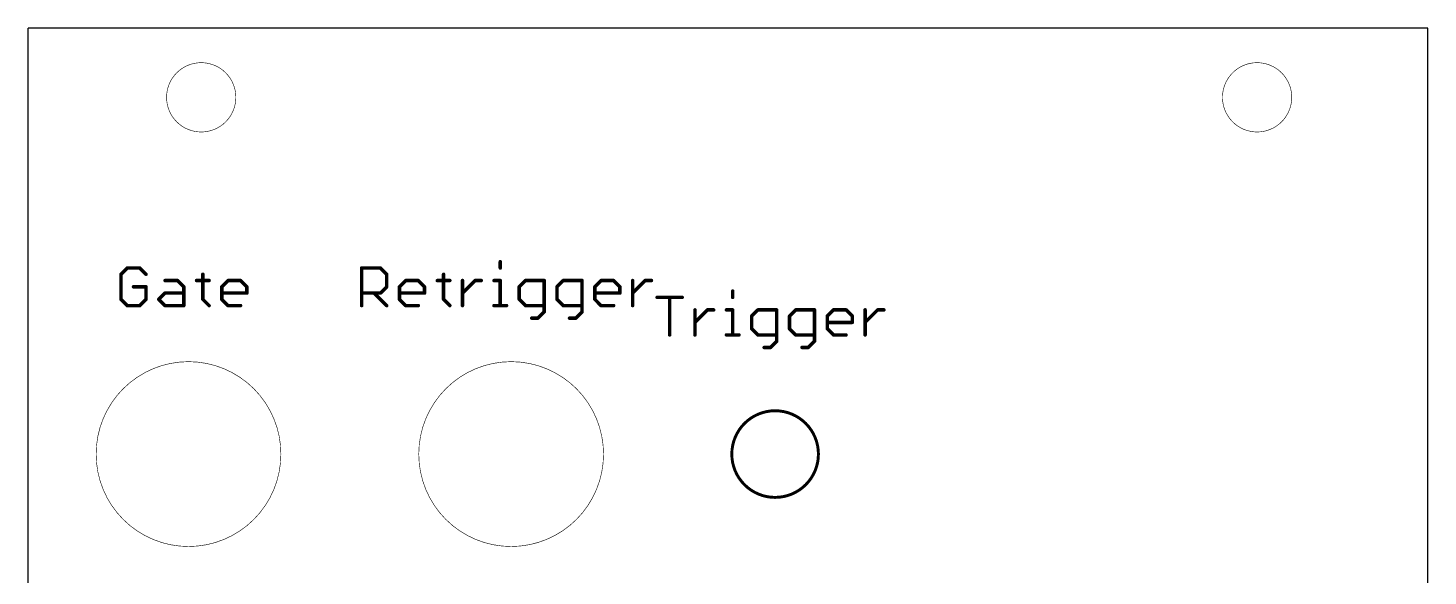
# Model space of a CAD drawing. Extents: x 1 to 64, y -11 to 118.
# Drawn here: x 0.7 to 61.3, y 93.8 to 117.5 of the extents above; entities that cross this region are included whole.
import ezdxf

# ---------------------------------------------------------------- set-up
doc = ezdxf.new("R2010")
doc.units = 0
doc.layers.add('255', color=2, linetype='CONTINUOUS')

msp = doc.modelspace()

# ---------------------------------------------------------------- linework, layer by layer
at = {"layer": '255'}
for p, q in [((61.29, 117.5), (0.67, 117.5)), ((0.67, 117.5), (0.67, -11)), ((61.29, -11), (61.29, 117.5))]:
    msp.add_line(p, q, dxfattribs=at)
for points, const_width in [([(8.17, 113, 1), (8.17, 116, 1), (8.17, 113)], 0.0254), ([(53.89, 113, 1), (53.89, 116, 1), (53.89, 113)], 0.0254), ([(21.1569, 107.3844, 1), (21.0807, 107.3844)], 0.0762), ([(4.7328, 106.842, 1), (4.6566, 106.842)], 0.0762), ([(4.6678, 106.869, 1), (4.7217, 106.8151)], 0.0762), ([(4.9659, 107.1513, 1), (4.9659, 107.0751)], 0.0762), ([(4.9928, 107.0862, 1), (4.939, 107.1401)], 0.0762), ([(5.5352, 107.1401, 1), (5.4813, 107.0862)], 0.0762), ([(5.5082, 107.0751, 1), (5.5082, 107.1513)], 0.0762), ([(5.7525, 106.8151, 1), (5.8063, 106.869)], 0.0762), ([(8.2783, 106.842, 1), (8.2021, 106.842)], 0.0762), ([(15.1557, 107.1132, 1), (15.0795, 107.1132)], 0.0762), ([(15.1176, 107.1513, 1), (15.1176, 107.0751)], 0.0762), ([(15.958, 107.1401, 1), (15.9041, 107.0862)], 0.0762), ([(15.9311, 107.0751, 1), (15.9311, 107.1513)], 0.0762), ([(16.2403, 106.842, 1), (16.1641, 106.842)], 0.0762), ([(16.1753, 106.8151, 1), (16.2292, 106.869)], 0.0762), ([(18.7011, 106.842, 1), (18.6249, 106.842)], 0.0762), ([(21.0807, 107.1132, 1), (21.1569, 107.1132)], 0.0762), ([(5.2371, 106.3378, 1), (5.2371, 106.2616)], 0.0762), ([(5.8175, 106.2997, 1), (5.7413, 106.2997)], 0.0762), ([(5.7794, 106.2616, 1), (5.7794, 106.3378)], 0.0762), ([(6.6031, 106.609, 1), (6.6031, 106.5328)], 0.0762), ([(6.6031, 106.0666, 1), (6.6031, 105.9904)], 0.0762), ([(6.63, 106.0016, 1), (6.5761, 106.0555)], 0.0762), ([(7.1723, 106.5978, 1), (7.1185, 106.5439)], 0.0762), ([(7.1454, 106.5328, 1), (7.1454, 106.609)], 0.0762), ([(7.4547, 106.2997, 1), (7.3785, 106.2997)], 0.0762), ([(7.3896, 106.2728, 1), (7.4435, 106.3266)], 0.0762), ([(7.4166, 105.9904, 1), (7.4166, 106.0666)], 0.0762), ([(7.9691, 106.609, 1), (7.9691, 106.5328)], 0.0762), ([(8.5114, 106.5328, 1), (8.5114, 106.609)], 0.0762), ([(9.0986, 106.2997, 1), (9.0224, 106.2997)], 0.0762), ([(9.0605, 106.0666, 1), (9.0605, 105.9904)], 0.0762), ([(9.0336, 106.3266, 1), (9.0874, 106.2728)], 0.0762), ([(9.3317, 106.609, 1), (9.3317, 106.5328)], 0.0762), ([(9.3586, 106.5439, 1), (9.3047, 106.5978)], 0.0762), ([(9.9009, 106.5978, 1), (9.847, 106.5439)], 0.0762), ([(9.874, 106.5328, 1), (9.874, 106.609)], 0.0762), ([(10.1833, 106.2997, 1), (10.1071, 106.2997)], 0.0762), ([(10.1182, 106.2728, 1), (10.1721, 106.3266)], 0.0762), ([(10.1452, 105.9904, 1), (10.1452, 106.0666)], 0.0762), ([(15.1176, 106.0666, 1), (15.1176, 105.9904)], 0.0762), ([(15.6868, 106.0555, 1), (15.633, 106.0016)], 0.0762), ([(15.9041, 106.0555, 1), (15.958, 106.0016)], 0.0762), ([(15.9311, 105.9904, 1), (15.9311, 106.0666)], 0.0762), ([(16.1641, 106.2997, 1), (16.2403, 106.2997)], 0.0762), ([(16.2292, 106.2728, 1), (16.1753, 106.3266)], 0.0762), ([(16.7928, 106.2997, 1), (16.7166, 106.2997)], 0.0762), ([(16.7547, 106.0666, 1), (16.7547, 105.9904)], 0.0762), ([(16.7278, 106.3266, 1), (16.7817, 106.2728)], 0.0762), ([(17.0259, 106.609, 1), (17.0259, 106.5328)], 0.0762), ([(17.0528, 106.5439, 1), (16.9989, 106.5978)], 0.0762), ([(17.5952, 106.5978, 1), (17.5413, 106.5439)], 0.0762), ([(17.5682, 106.5328, 1), (17.5682, 106.609)], 0.0762), ([(17.8775, 106.2997, 1), (17.8013, 106.2997)], 0.0762), ([(17.8124, 106.2728, 1), (17.8663, 106.3266)], 0.0762), ([(17.8394, 105.9904, 1), (17.8394, 106.0666)], 0.0762), ([(18.3919, 106.609, 1), (18.3919, 106.5328)], 0.0762), ([(18.9342, 106.5328, 1), (18.9342, 106.609)], 0.0762), ([(19.5214, 106.5709, 1), (19.4452, 106.5709)], 0.0762), ([(19.4564, 106.0555, 1), (19.5103, 106.0016)], 0.0762), ([(20.0256, 106.609, 1), (20.0256, 106.5328)], 0.0762), ([(20.0526, 106.5439, 1), (19.9987, 106.5978)], 0.0762), ([(20.2968, 106.5328, 1), (20.2968, 106.609)], 0.0762), ([(20.8476, 106.609, 1), (20.8476, 106.5328)], 0.0762), ([(21.1569, 106.5709, 1), (21.0807, 106.5709)], 0.0762), ([(21.1188, 106.5328, 1), (21.1188, 106.609)], 0.0762), ([(21.9772, 106.2997, 1), (21.901, 106.2997)], 0.0762), ([(21.9121, 106.3266, 1), (21.966, 106.2728)], 0.0762), ([(22.2102, 106.609, 1), (22.2102, 106.5328)], 0.0762), ([(22.2372, 106.5439, 1), (22.1833, 106.5978)], 0.0762), ([(23.0618, 106.5709, 1), (22.9856, 106.5709)], 0.0762), ([(23.0237, 106.5328, 1), (23.0237, 106.609)], 0.0762), ([(23.6143, 106.2997, 1), (23.5381, 106.2997)], 0.0762), ([(23.5493, 106.3266, 1), (23.6031, 106.2728)], 0.0762), ([(23.8474, 106.609, 1), (23.8474, 106.5328)], 0.0762), ([(23.8743, 106.5439, 1), (23.8204, 106.5978)], 0.0762), ([(24.699, 106.5709, 1), (24.6228, 106.5709)], 0.0762), ([(24.6609, 106.5328, 1), (24.6609, 106.609)], 0.0762), ([(25.2515, 106.2997, 1), (25.1753, 106.2997)], 0.0762), ([(25.1864, 106.3266, 1), (25.2403, 106.2728)], 0.0762), ([(25.2134, 106.0666, 1), (25.2134, 105.9904)], 0.0762), ([(25.4845, 106.609, 1), (25.4845, 106.5328)], 0.0762), ([(25.5115, 106.5439, 1), (25.4576, 106.5978)], 0.0762), ([(26.0538, 106.5978, 1), (25.9999, 106.5439)], 0.0762), ([(26.0269, 106.5328, 1), (26.0269, 106.609)], 0.0762), ([(26.3361, 106.2997, 1), (26.2599, 106.2997)], 0.0762), ([(26.2711, 106.2728, 1), (26.325, 106.3266)], 0.0762), ([(26.298, 105.9904, 1), (26.298, 106.0666)], 0.0762), ([(26.8886, 106.5709, 1), (26.8124, 106.5709)], 0.0762), ([(26.8236, 106.0555, 1), (26.8775, 106.0016)], 0.0762), ([(27.3928, 106.609, 1), (27.3928, 106.5328)], 0.0762), ([(27.4198, 106.5439, 1), (27.3659, 106.5978)], 0.0762), ([(27.664, 106.5328, 1), (27.664, 106.609)], 0.0762), ([(31.2226, 106.1144, 1), (31.1464, 106.1144)], 0.0762), ([(4.7217, 105.7843, 1), (4.6678, 105.7304)], 0.0762), ([(4.6566, 105.7574, 1), (4.7328, 105.7574)], 0.0762), ([(4.9659, 105.5243, 1), (4.9659, 105.4481)], 0.0762), ([(4.939, 105.4593, 1), (4.9928, 105.5131)], 0.0762), ([(5.4813, 105.5131, 1), (5.5352, 105.4593)], 0.0762), ([(5.5082, 105.4481, 1), (5.5082, 105.5243)], 0.0762), ([(5.7413, 105.7574, 1), (5.8175, 105.7574)], 0.0762), ([(5.8063, 105.7304, 1), (5.7525, 105.7843)], 0.0762), ([(6.3588, 105.7843, 1), (6.305, 105.7304)], 0.0762), ([(6.305, 105.7843, 1), (6.3588, 105.7304)], 0.0762), ([(6.6031, 105.5243, 1), (6.6031, 105.4481)], 0.0762), ([(6.5761, 105.4593, 1), (6.63, 105.5131)], 0.0762), ([(7.3785, 105.4862, 1), (7.4547, 105.4862)], 0.0762), ([(7.4166, 105.4481, 1), (7.4166, 105.5243)], 0.0762), ([(8.2672, 105.7843, 1), (8.2133, 105.7304)], 0.0762), ([(8.2021, 105.7574, 1), (8.2783, 105.7574)], 0.0762), ([(8.4844, 105.4593, 1), (8.5383, 105.5131)], 0.0762), ([(9.0874, 105.7843, 1), (9.0336, 105.7304)], 0.0762), ([(9.0224, 105.7574, 1), (9.0986, 105.7574)], 0.0762), ([(9.3317, 105.5243, 1), (9.3317, 105.4481)], 0.0762), ([(9.3047, 105.4593, 1), (9.3586, 105.5131)], 0.0762), ([(9.874, 105.4481, 1), (9.874, 105.5243)], 0.0762), ([(10.1071, 106.0285, 1), (10.1833, 106.0285)], 0.0762), ([(15.0795, 105.4862, 1), (15.1557, 105.4862)], 0.0762), ([(16.1753, 105.4593, 1), (16.2292, 105.5131)], 0.0762), ([(16.7817, 105.7843, 1), (16.7278, 105.7304)], 0.0762), ([(16.7166, 105.7574, 1), (16.7928, 105.7574)], 0.0762), ([(17.0259, 105.5243, 1), (17.0259, 105.4481)], 0.0762), ([(16.9989, 105.4593, 1), (17.0528, 105.5131)], 0.0762), ([(17.5682, 105.4481, 1), (17.5682, 105.5243)], 0.0762), ([(17.8013, 106.0285, 1), (17.8775, 106.0285)], 0.0762), ([(18.69, 105.7843, 1), (18.6361, 105.7304)], 0.0762), ([(18.6249, 105.7574, 1), (18.7011, 105.7574)], 0.0762), ([(18.9073, 105.4593, 1), (18.9611, 105.5131)], 0.0762), ([(19.4452, 105.4862, 1), (19.5214, 105.4862)], 0.0762), ([(20.8476, 105.5243, 1), (20.8476, 105.4481)], 0.0762), ([(21.0807, 105.4862, 1), (21.1569, 105.4862)], 0.0762), ([(21.3899, 105.4481, 1), (21.3899, 105.5243)], 0.0762), ([(21.966, 105.7843, 1), (21.9121, 105.7304)], 0.0762), ([(21.901, 105.7574, 1), (21.9772, 105.7574)], 0.0762), ([(22.2102, 105.5243, 1), (22.2102, 105.4481)], 0.0762), ([(22.1833, 105.4593, 1), (22.2372, 105.5131)], 0.0762), ([(23.0237, 105.4481, 1), (23.0237, 105.5243)], 0.0762), ([(23.6031, 105.7843, 1), (23.5493, 105.7304)], 0.0762), ([(23.5381, 105.7574, 1), (23.6143, 105.7574)], 0.0762), ([(23.8474, 105.5243, 1), (23.8474, 105.4481)], 0.0762), ([(23.8204, 105.4593, 1), (23.8743, 105.5131)], 0.0762), ([(24.6609, 105.4481, 1), (24.6609, 105.5243)], 0.0762), ([(25.2403, 105.7843, 1), (25.1864, 105.7304)], 0.0762), ([(25.1753, 105.7574, 1), (25.2515, 105.7574)], 0.0762), ([(25.4845, 105.5243, 1), (25.4845, 105.4481)], 0.0762), ([(25.4576, 105.4593, 1), (25.5115, 105.5131)], 0.0762), ([(26.0269, 105.4481, 1), (26.0269, 105.5243)], 0.0762), ([(26.2599, 106.0285, 1), (26.3361, 106.0285)], 0.0762), ([(26.8124, 105.4862, 1), (26.8886, 105.4862)], 0.0762), ([(27.9119, 105.8813, 1), (27.9119, 105.8051)], 0.0762), ([(28.4923, 105.8432, 1), (28.4161, 105.8432)], 0.0762), ([(28.9965, 105.8051, 1), (28.9965, 105.8813)], 0.0762), ([(31.1464, 105.8432, 1), (31.2226, 105.8432)], 0.0762), ([(22.4814, 104.982, 1), (22.4814, 104.9058)], 0.0762), ([(22.7256, 104.9708, 1), (22.7795, 104.9169)], 0.0762), ([(22.7525, 104.9058, 1), (22.7525, 104.982)], 0.0762), ([(22.9856, 105.215, 1), (23.0618, 105.215)], 0.0762), ([(23.0507, 105.1881, 1), (22.9968, 105.242)], 0.0762), ([(24.1185, 104.982, 1), (24.1185, 104.9058)], 0.0762), ([(24.3628, 104.9708, 1), (24.4166, 104.9169)], 0.0762), ([(24.3897, 104.9058, 1), (24.3897, 104.982)], 0.0762), ([(24.6228, 105.215, 1), (24.699, 105.215)], 0.0762), ([(24.6878, 105.1881, 1), (24.6339, 105.242)], 0.0762), ([(29.5871, 105.3009, 1), (29.5109, 105.3009)], 0.0762), ([(30.0913, 105.339, 1), (30.0913, 105.2628)], 0.0762), ([(30.1183, 105.2739, 1), (30.0644, 105.3278)], 0.0762), ([(30.3625, 105.2628, 1), (30.3625, 105.339)], 0.0762), ([(30.9133, 105.339, 1), (30.9133, 105.2628)], 0.0762), ([(31.2226, 105.3009, 1), (31.1464, 105.3009)], 0.0762), ([(31.1845, 105.2628, 1), (31.1845, 105.339)], 0.0762), ([(32.0429, 105.0297, 1), (31.9667, 105.0297)], 0.0762), ([(31.9778, 105.0566, 1), (32.0317, 105.0028)], 0.0762), ([(32.2759, 105.339, 1), (32.2759, 105.2628)], 0.0762), ([(32.3029, 105.2739, 1), (32.249, 105.3278)], 0.0762), ([(33.1275, 105.3009, 1), (33.0513, 105.3009)], 0.0762), ([(33.0894, 105.2628, 1), (33.0894, 105.339)], 0.0762), ([(33.68, 105.0297, 1), (33.6038, 105.0297)], 0.0762), ([(33.615, 105.0566, 1), (33.6689, 105.0028)], 0.0762), ([(33.9131, 105.339, 1), (33.9131, 105.2628)], 0.0762), ([(33.94, 105.2739, 1), (33.8861, 105.3278)], 0.0762), ([(34.7647, 105.3009, 1), (34.6885, 105.3009)], 0.0762), ([(34.7266, 105.2628, 1), (34.7266, 105.339)], 0.0762), ([(35.3172, 105.0297, 1), (35.241, 105.0297)], 0.0762), ([(35.2521, 105.0566, 1), (35.306, 105.0028)], 0.0762), ([(35.5502, 105.339, 1), (35.5502, 105.2628)], 0.0762), ([(35.5772, 105.2739, 1), (35.5233, 105.3278)], 0.0762), ([(36.1195, 105.3278, 1), (36.0656, 105.2739)], 0.0762), ([(36.0926, 105.2628, 1), (36.0926, 105.339)], 0.0762), ([(36.4018, 105.0297, 1), (36.3256, 105.0297)], 0.0762), ([(36.3368, 105.0028, 1), (36.3907, 105.0566)], 0.0762), ([(36.9543, 105.3009, 1), (36.8781, 105.3009)], 0.0762), ([(37.4586, 105.339, 1), (37.4586, 105.2628)], 0.0762), ([(37.4855, 105.2739, 1), (37.4316, 105.3278)], 0.0762), ([(37.7297, 105.2628, 1), (37.7297, 105.339)], 0.0762), ([(29.5221, 104.7855, 1), (29.576, 104.7316)], 0.0762), ([(30.9133, 104.2543, 1), (30.9133, 104.1781)], 0.0762), ([(31.4556, 104.1781, 1), (31.4556, 104.2543)], 0.0762), ([(32.0317, 104.5143, 1), (31.9778, 104.4604)], 0.0762), ([(31.9667, 104.4874, 1), (32.0429, 104.4874)], 0.0762), ([(32.2759, 104.2543, 1), (32.2759, 104.1781)], 0.0762), ([(32.249, 104.1893, 1), (32.3029, 104.2431)], 0.0762), ([(33.0894, 104.1781, 1), (33.0894, 104.2543)], 0.0762), ([(33.6689, 104.5143, 1), (33.615, 104.4604)], 0.0762), ([(33.6038, 104.4874, 1), (33.68, 104.4874)], 0.0762), ([(33.9131, 104.2543, 1), (33.9131, 104.1781)], 0.0762), ([(33.8861, 104.1893, 1), (33.94, 104.2431)], 0.0762), ([(34.7266, 104.1781, 1), (34.7266, 104.2543)], 0.0762), ([(35.306, 104.5143, 1), (35.2521, 104.4604)], 0.0762), ([(35.2791, 104.7966, 1), (35.2791, 104.7204)], 0.0762), ([(35.241, 104.4874, 1), (35.3172, 104.4874)], 0.0762), ([(35.5502, 104.2543, 1), (35.5502, 104.1781)], 0.0762), ([(35.5233, 104.1893, 1), (35.5772, 104.2431)], 0.0762), ([(36.0926, 104.1781, 1), (36.0926, 104.2543)], 0.0762), ([(36.3256, 104.7585, 1), (36.4018, 104.7585)], 0.0762), ([(36.3637, 104.7204, 1), (36.3637, 104.7966)], 0.0762), ([(36.8893, 104.7855, 1), (36.9432, 104.7316)], 0.0762), ([(28.4161, 104.2162, 1), (28.4923, 104.2162)], 0.0762), ([(29.5109, 104.2162, 1), (29.5871, 104.2162)], 0.0762), ([(31.1464, 104.2162, 1), (31.2226, 104.2162)], 0.0762), ([(32.5471, 103.712, 1), (32.5471, 103.6358)], 0.0762), ([(32.7913, 103.7008, 1), (32.8452, 103.6469)], 0.0762), ([(32.8182, 103.6358, 1), (32.8182, 103.712)], 0.0762), ([(33.0513, 103.945, 1), (33.1275, 103.945)], 0.0762), ([(33.1164, 103.9181, 1), (33.0625, 103.972)], 0.0762), ([(34.1842, 103.712, 1), (34.1842, 103.6358)], 0.0762), ([(34.4285, 103.7008, 1), (34.4823, 103.6469)], 0.0762), ([(34.4554, 103.6358, 1), (34.4554, 103.712)], 0.0762), ([(34.6885, 103.945, 1), (34.7647, 103.945)], 0.0762), ([(34.7535, 103.9181, 1), (34.6996, 103.972)], 0.0762), ([(36.8781, 104.2162, 1), (36.9543, 104.2162)], 0.0762), ([(7.62, 95.06, 1), (7.62, 103.06, 1), (7.62, 95.06)], 0.0254), ([(21.59, 95.06, 1), (21.59, 103.06, 1), (21.59, 95.06)], 0.0254), ([(33.02, 97.185, 1), (33.02, 100.935, 1), (33.02, 97.185)], 0.127)]:
    msp.add_lwpolyline(points, format="xyb", dxfattribs=dict(at, const_width=const_width))
at = {"layer": '255', "const_width": 0.1524}
for points in [[(21.1188, 107.3844), (21.1188, 107.1132)], [(4.9659, 107.1132), (4.6947, 106.842)], [(4.6947, 106.842), (4.6947, 105.7574)], [(5.5082, 107.1132), (4.9659, 107.1132)], [(5.7794, 106.842), (5.5082, 107.1132)], [(8.2402, 106.842), (8.2402, 105.7574)], [(15.1176, 105.4862), (15.1176, 107.1132)], [(15.1176, 107.1132), (15.9311, 107.1132)], [(15.9311, 107.1132), (16.2022, 106.842)], [(16.2022, 106.842), (16.2022, 106.2997)], [(18.663, 106.842), (18.663, 105.7574)], [(5.7794, 106.2997), (5.2371, 106.2997)], [(5.7794, 105.7574), (5.7794, 106.2997)], [(6.3319, 105.7574), (6.6031, 106.0285)], [(6.6031, 106.5709), (7.1454, 106.5709)], [(6.6031, 106.0285), (7.4166, 106.0285)], [(7.1454, 106.5709), (7.4166, 106.2997)], [(7.4166, 106.2997), (7.4166, 105.4862)], [(7.9691, 106.5709), (8.5114, 106.5709)], [(9.0605, 106.2997), (9.3317, 106.5709)], [(9.0605, 105.7574), (9.0605, 106.2997)], [(10.1452, 106.0285), (9.0605, 106.0285)], [(9.3317, 106.5709), (9.874, 106.5709)], [(9.874, 106.5709), (10.1452, 106.2997)], [(10.1452, 106.2997), (10.1452, 106.0285)], [(15.9311, 106.0285), (15.1176, 106.0285)], [(15.6599, 106.0285), (16.2022, 105.4862)], [(16.2022, 106.2997), (15.9311, 106.0285)], [(16.7547, 106.2997), (17.0259, 106.5709)], [(16.7547, 105.7574), (16.7547, 106.2997)], [(17.8394, 106.0285), (16.7547, 106.0285)], [(17.0259, 106.5709), (17.5682, 106.5709)], [(17.5682, 106.5709), (17.8394, 106.2997)], [(17.8394, 106.2997), (17.8394, 106.0285)], [(18.3919, 106.5709), (18.9342, 106.5709)], [(19.4833, 105.4862), (19.4833, 106.5709)], [(19.4833, 106.0285), (20.0256, 106.5709)], [(20.0256, 106.5709), (20.2968, 106.5709)], [(20.8476, 106.5709), (21.1188, 106.5709)], [(21.1188, 106.5709), (21.1188, 105.4862)], [(22.2102, 106.5709), (21.9391, 106.2997)], [(21.9391, 106.2997), (21.9391, 105.7574)], [(23.0237, 106.5709), (22.2102, 106.5709)], [(23.0237, 105.215), (23.0237, 106.5709)], [(23.8474, 106.5709), (23.5762, 106.2997)], [(23.5762, 106.2997), (23.5762, 105.7574)], [(24.6609, 106.5709), (23.8474, 106.5709)], [(24.6609, 105.215), (24.6609, 106.5709)], [(25.2134, 106.2997), (25.4845, 106.5709)], [(25.2134, 105.7574), (25.2134, 106.2997)], [(26.298, 106.0285), (25.2134, 106.0285)], [(25.4845, 106.5709), (26.0269, 106.5709)], [(26.0269, 106.5709), (26.298, 106.2997)], [(26.298, 106.2997), (26.298, 106.0285)], [(26.8505, 105.4862), (26.8505, 106.5709)], [(26.8505, 106.0285), (27.3928, 106.5709)], [(27.3928, 106.5709), (27.664, 106.5709)], [(31.1845, 106.1144), (31.1845, 105.8432)], [(4.6947, 105.7574), (4.9659, 105.4862)], [(4.9659, 105.4862), (5.5082, 105.4862)], [(5.5082, 105.4862), (5.7794, 105.7574)], [(6.6031, 105.4862), (6.3319, 105.7574)], [(7.4166, 105.4862), (6.6031, 105.4862)], [(8.2402, 105.7574), (8.5114, 105.4862)], [(9.3317, 105.4862), (9.0605, 105.7574)], [(9.874, 105.4862), (9.3317, 105.4862)], [(17.0259, 105.4862), (16.7547, 105.7574)], [(17.5682, 105.4862), (17.0259, 105.4862)], [(18.663, 105.7574), (18.9342, 105.4862)], [(20.8476, 105.4862), (21.3899, 105.4862)], [(21.9391, 105.7574), (22.2102, 105.4862)], [(22.2102, 105.4862), (23.0237, 105.4862)], [(23.5762, 105.7574), (23.8474, 105.4862)], [(23.8474, 105.4862), (24.6609, 105.4862)], [(25.4845, 105.4862), (25.2134, 105.7574)], [(26.0269, 105.4862), (25.4845, 105.4862)], [(27.9119, 105.8432), (28.9965, 105.8432)], [(28.4542, 104.2162), (28.4542, 105.8432)], [(22.4814, 104.9439), (22.7525, 104.9439)], [(22.7525, 104.9439), (23.0237, 105.215)], [(24.1185, 104.9439), (24.3897, 104.9439)], [(24.3897, 104.9439), (24.6609, 105.215)], [(29.549, 104.2162), (29.549, 105.3009)], [(29.549, 104.7585), (30.0913, 105.3009)], [(30.0913, 105.3009), (30.3625, 105.3009)], [(30.9133, 105.3009), (31.1845, 105.3009)], [(31.1845, 105.3009), (31.1845, 104.2162)], [(32.2759, 105.3009), (32.0048, 105.0297)], [(32.0048, 105.0297), (32.0048, 104.4874)], [(33.0894, 105.3009), (32.2759, 105.3009)], [(33.0894, 103.945), (33.0894, 105.3009)], [(33.9131, 105.3009), (33.6419, 105.0297)], [(33.6419, 105.0297), (33.6419, 104.4874)], [(34.7266, 105.3009), (33.9131, 105.3009)], [(34.7266, 103.945), (34.7266, 105.3009)], [(35.2791, 105.0297), (35.5502, 105.3009)], [(35.2791, 104.4874), (35.2791, 105.0297)], [(35.5502, 105.3009), (36.0926, 105.3009)], [(36.0926, 105.3009), (36.3637, 105.0297)], [(36.3637, 105.0297), (36.3637, 104.7585)], [(36.9162, 104.2162), (36.9162, 105.3009)], [(36.9162, 104.7585), (37.4586, 105.3009)], [(37.4586, 105.3009), (37.7297, 105.3009)], [(30.9133, 104.2162), (31.4556, 104.2162)], [(32.0048, 104.4874), (32.2759, 104.2162)], [(32.2759, 104.2162), (33.0894, 104.2162)], [(33.6419, 104.4874), (33.9131, 104.2162)], [(33.9131, 104.2162), (34.7266, 104.2162)], [(36.3637, 104.7585), (35.2791, 104.7585)], [(35.5502, 104.2162), (35.2791, 104.4874)], [(36.0926, 104.2162), (35.5502, 104.2162)], [(32.5471, 103.6739), (32.8182, 103.6739)], [(32.8182, 103.6739), (33.0894, 103.945)], [(34.1842, 103.6739), (34.4554, 103.6739)], [(34.4554, 103.6739), (34.7266, 103.945)]]:
    msp.add_lwpolyline(points, dxfattribs=at)

doc.saveas('drawing.dxf')
